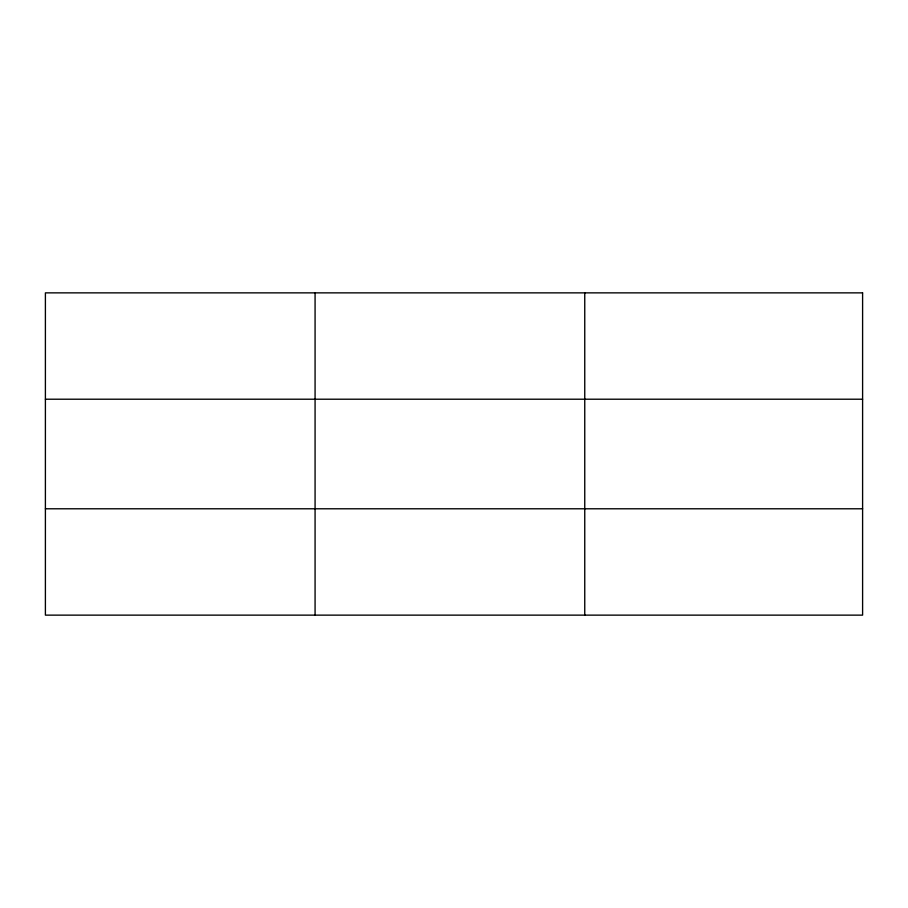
<?xml version="1.0" encoding="UTF-8"?>
<svg xmlns="http://www.w3.org/2000/svg" width="908" height="908" viewBox="0 0 908 908"><rect width="100%" height="100%" fill="white"/><g stroke="black" fill="none" stroke-linecap="round" stroke-linejoin="round"><path stroke-width="1.36" d="M315.076 292.864L315.076 615.136M584.752 292.864L584.752 615.136M45.4 399.214L862.6 399.214M45.4 508.786L862.6 508.786M862.6 292.864L862.6 615.136L45.4 615.136L45.4 292.864L862.6 292.864"/></g></svg>
